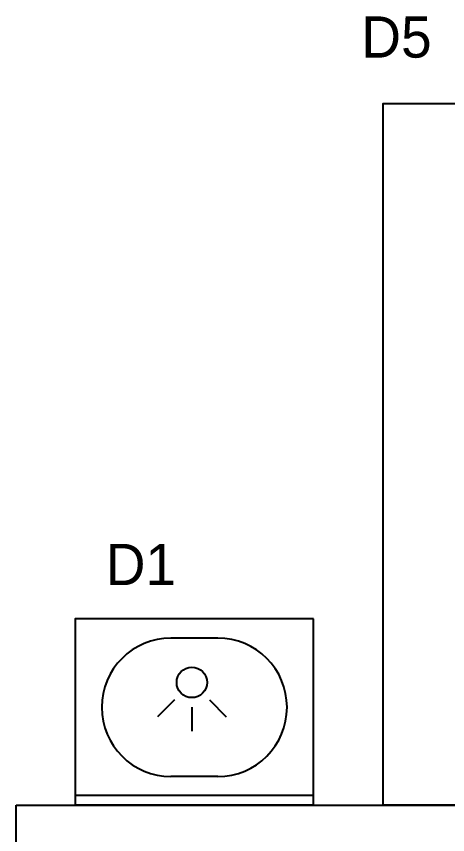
# Model space of a CAD drawing. Header units: centimetres. Extents: x 112015 to 133851, y 84304 to 98493.
# Drawn here: x 116252.7 to 116343.1, y 89081.7 to 89253.1 of the extents above; entities that cross this region are included whole.
import ezdxf
from ezdxf.enums import TextEntityAlignment as Align

# ---------------------------------------------------------------- set-up
doc = ezdxf.new("R2010")
doc.units = ezdxf.units.CM
doc.header["$LTSCALE"] = 100
doc.header["$MEASUREMENT"] = 0
doc.layers.get('0').update_dxf_attribs({"linetype": 'CONTINUOUS'})
doc.layers.add('BİMS', color=1, linetype='CONTINUOUS', lineweight=25)
doc.layers.add('S2000-002 Çizgi', color=7, linetype='CONTINUOUS')
doc.styles.add('TAKSİM', font='GOTHIC.TTF', dxfattribs={"height": 20})

# ---------------------------------------------------------------- blocks, each defined once
blk = doc.blocks.new('A$C23AD12AD')
at = {"layer": 'S2000-002 Çizgi'}
for p, q in [((0, 39), (50, 39)), ((0, 37), (50, 37)), ((20.08, 33), (29.92, 33)), ((25.53, 18.48), (25.53, 23.48)), ((21.86, 16.96), (18.33, 20.5)), ((29.2, 16.96), (32.74, 20.5)), ((20.08, 4), (29.92, 4)), ((0, 0), (50, 0))]:
    blk.add_line(p, q, dxfattribs=at)
blk.add_lwpolyline([(0, 0), (50, 0), (50, 39), (0, 39)], close=True, dxfattribs=at)
blk.add_circle((25.53, 13.29), 3.19, dxfattribs=at)
for centre, start, end in [((20.08, 18.5), 90, 270), ((29.92, 18.5), 270, 90)]:
    blk.add_arc(centre, 14.5, start, end, dxfattribs=at)

msp = doc.modelspace()

# ---------------------------------------------------------------- linework, layer by layer
for p, q in [((116252.66, 88859.93), (116252.66, 89087.88)), ((116252.66, 89087.88), (116781.55, 89087.88))]:
    msp.add_line(p, q)
at = {"layer": 'BİMS'}
msp.add_lwpolyline([(116329.62, 89087.88), (116329.62, 89234.88), (116781.55, 89234.88), (116781.55, 89087.88)], close=True, dxfattribs=at)

# ---------------------------------------------------------------- block references
at = {"layer": 'S2000-002 Çizgi', "rotation": 180}
msp.add_blockref('A$C23AD12AD', (116315.01, 89126.88), dxfattribs=at)

# ---------------------------------------------------------------- texts
at = {"style": 'TAKSİM'}
for s, p in [('D5', (116332.38, 89244.48)), ('D1', (116278.79, 89133.98))]:
    msp.add_text(s, height=8.64, dxfattribs=at).set_placement(p, align=Align.CENTER)

doc.saveas('drawing.dxf')
